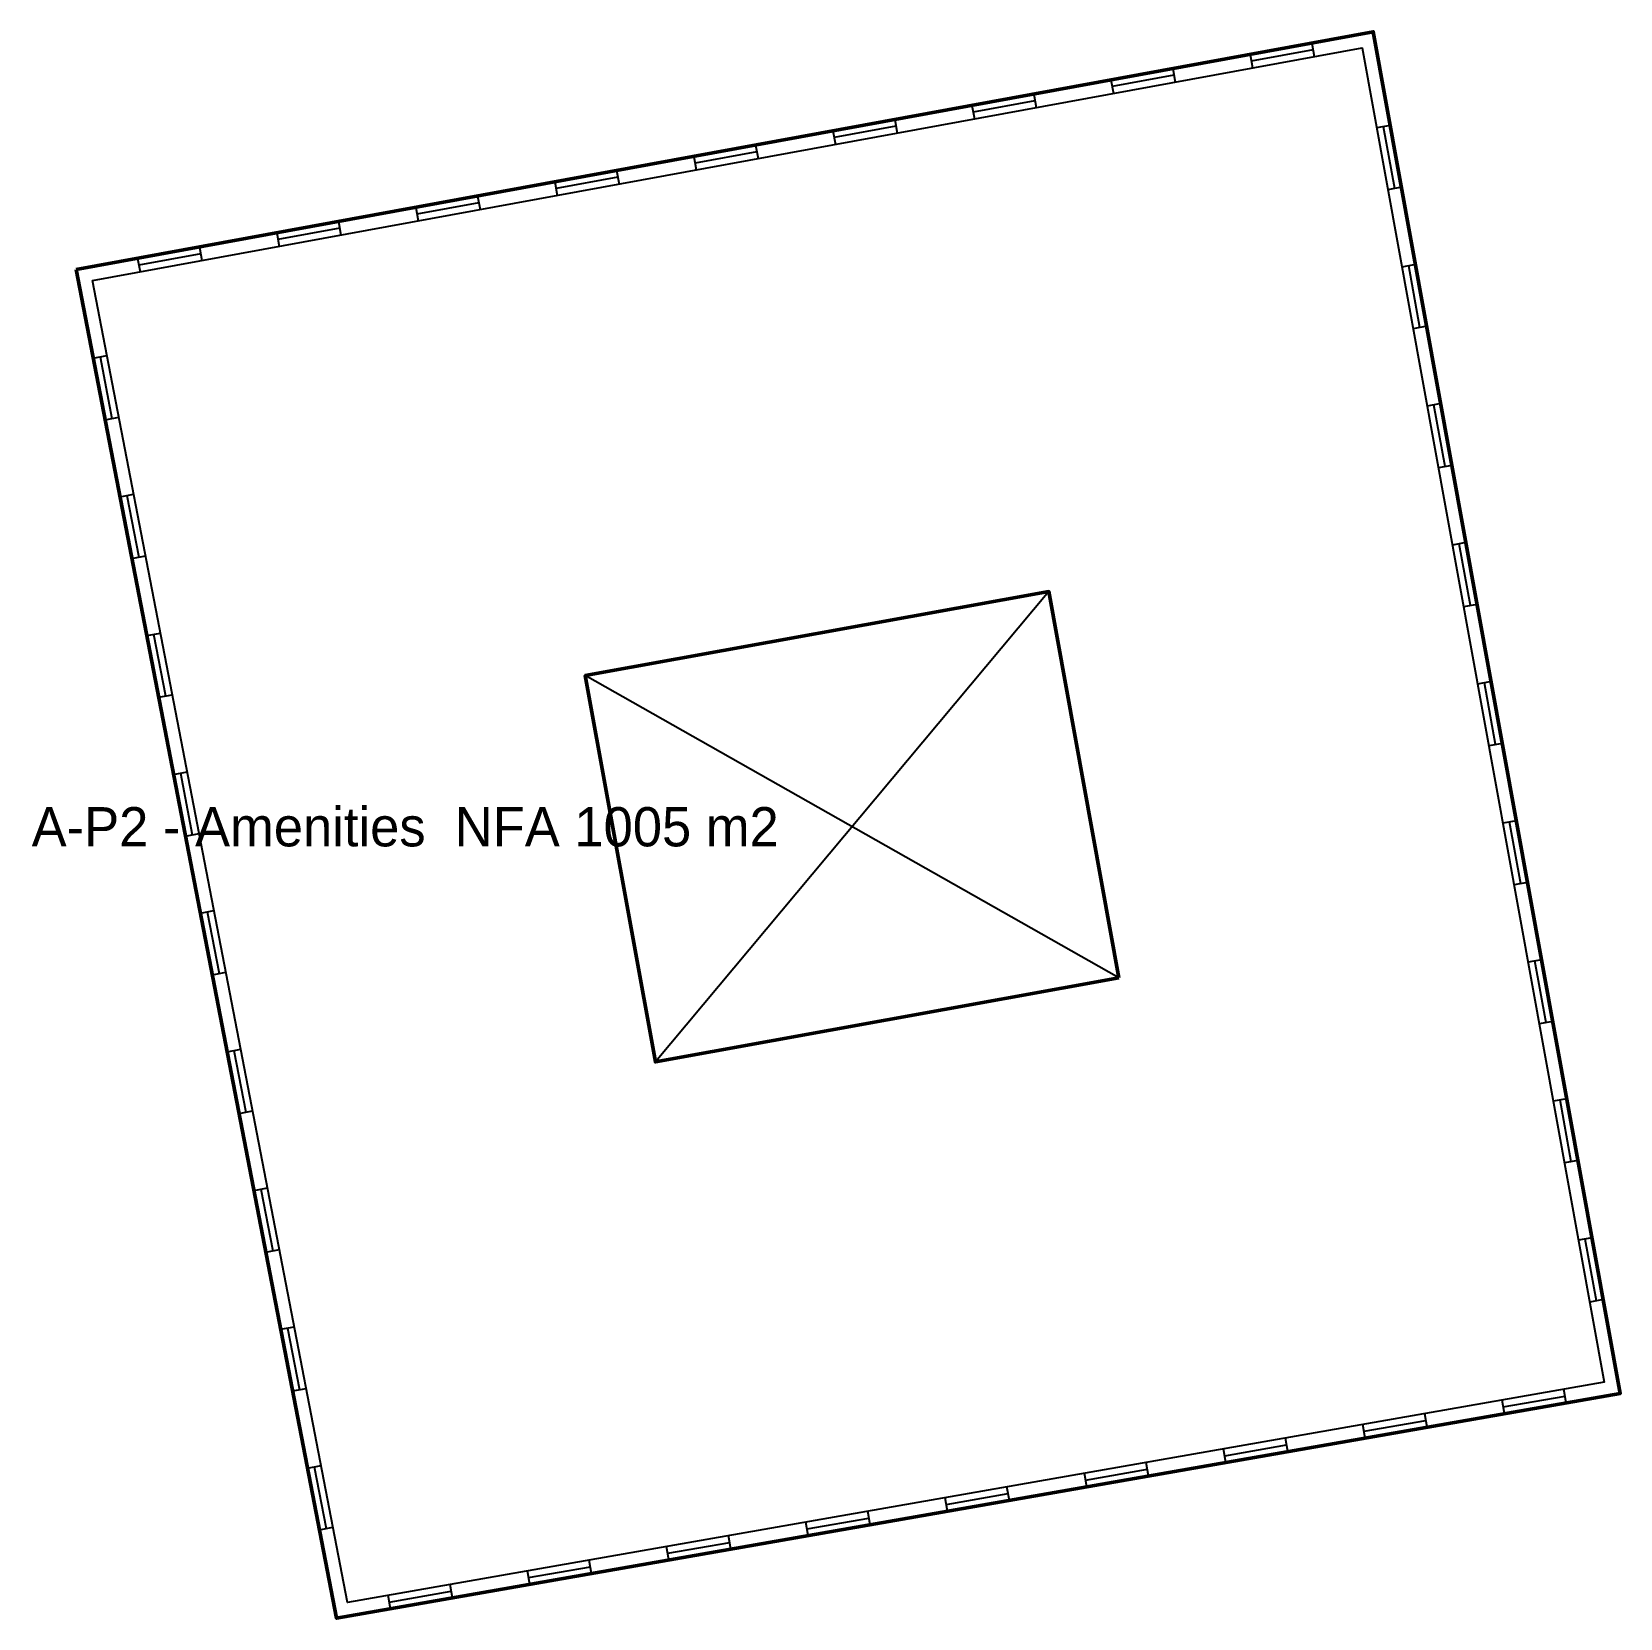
# Model space of a CAD drawing. Header units: metres. Extents: x -17.3 to 23.2, y -18.6 to 21.8.
import ezdxf
from ezdxf.enums import TextEntityAlignment as Align

# ---------------------------------------------------------------- set-up
doc = ezdxf.new("R2010")
doc.units = ezdxf.units.M
for name, color, linetype in [('CORE', 1, 'Continuous'), ('TEXT', 250, 'Continuous'), ('WALL', 7, 'Continuous'), ('WINDOW', 5, 'Continuous')]:
    doc.layers.add(name, color=color, linetype=linetype)

msp = doc.modelspace()

# ---------------------------------------------------------------- linework, layer by layer
at = {"layer": 'CORE'}
for p, q in [((8.641, 7.535), (-1.382, -4.445)), ((10.425, -2.304), (-3.167, 5.395))]:
    msp.add_line(p, q, dxfattribs=at)
at = {"layer": 'CORE', "lineweight": 50}
msp.add_lwpolyline([(10.425, -2.304), (8.641, 7.535), (-3.167, 5.395), (-1.382, -4.445)], close=True, dxfattribs=at)
at = {"layer": 'WALL', "lineweight": 50}
msp.add_lwpolyline([(-16.13, 15.74), (-9.5, -18.62), (23.19, -12.89), (16.9, 21.8)], close=True, dxfattribs=at)
at = {"layer": 'WALL'}
msp.add_lwpolyline([(-15.719, 15.459), (16.618, 21.392), (22.783, -12.606), (-9.222, -18.216), (-15.719, 15.459)], close=True, dxfattribs=at)
at = {"layer": 'WINDOW'}
for p, q in [((15.335, 21.513), (15.399, 21.169)), ((13.762, 21.224), (13.825, 20.88)), ((15.367, 21.341), (13.793, 21.052)), ((11.826, 20.691), (10.252, 20.402)), ((11.795, 20.863), (11.858, 20.519)), ((10.221, 20.575), (10.284, 20.23)), ((6.68, 19.925), (6.743, 19.581)), ((8.285, 20.042), (6.712, 19.753)), ((8.254, 20.214), (8.317, 19.869)), ((4.713, 19.564), (4.776, 19.22)), ((3.139, 19.275), (3.202, 18.931)), ((4.744, 19.392), (3.171, 19.103)), ((17.333, 19.411), (16.989, 19.349)), ((17.446, 17.806), (17.161, 19.38)), ((-0.402, 18.626), (-0.339, 18.281)), ((1.203, 18.742), (-0.37, 18.454)), ((1.172, 18.914), (1.235, 18.57)), ((-2.369, 18.265), (-2.306, 17.92)), ((-3.943, 17.976), (-3.88, 17.632)), ((-2.337, 18.093), (-3.911, 17.804)), ((17.619, 17.837), (17.274, 17.774)), ((-5.878, 17.443), (-7.452, 17.154)), ((-5.91, 17.615), (-5.847, 17.271)), ((-7.484, 17.326), (-7.421, 16.982)), ((-11.025, 16.677), (-10.961, 16.332)), ((-9.419, 16.793), (-10.993, 16.505)), ((-9.451, 16.965), (-9.388, 16.621)), ((-12.992, 16.316), (-12.929, 15.972)), ((-14.565, 16.027), (-14.502, 15.683)), ((-12.96, 16.144), (-14.534, 15.855)), ((17.975, 15.869), (17.631, 15.806)), ((18.089, 14.263), (17.803, 15.838)), ((18.261, 14.295), (17.917, 14.232)), ((-15.695, 13.485), (-15.351, 13.551)), ((-15.523, 13.518), (-15.22, 11.947)), ((18.618, 12.327), (18.273, 12.264)), ((18.731, 10.721), (18.446, 12.295)), ((-15.392, 11.914), (-15.048, 11.98)), ((18.903, 10.752), (18.559, 10.69)), ((-15.013, 9.95), (-14.669, 10.016)), ((-14.841, 9.983), (-14.538, 8.412)), ((19.26, 8.784), (18.916, 8.722)), ((19.373, 7.179), (19.088, 8.753)), ((-14.71, 8.379), (-14.366, 8.445)), ((19.545, 7.21), (19.201, 7.148)), ((-14.331, 6.415), (-13.987, 6.481)), ((-14.159, 6.448), (-13.856, 4.877)), ((-14.028, 4.844), (-13.684, 4.91)), ((19.902, 5.242), (19.558, 5.18)), ((20.016, 3.637), (19.73, 5.211)), ((20.188, 3.668), (19.843, 3.605)), ((-13.649, 2.88), (-13.305, 2.947)), ((-13.477, 2.913), (-13.174, 1.342)), ((20.545, 1.7), (20.2, 1.637)), ((20.658, 0.094), (20.372, 1.669)), ((-13.345, 1.309), (-13.002, 1.376)), ((20.83, 0.126), (20.486, 0.063)), ((-12.967, -0.654), (-12.623, -0.588)), ((-12.795, -0.621), (-12.492, -2.192)), ((21.187, -1.842), (20.842, -1.905)), ((21.3, -3.448), (21.015, -1.874)), ((-12.663, -2.226), (-12.32, -2.159)), ((21.472, -3.417), (21.128, -3.479)), ((-12.285, -4.189), (-11.941, -4.123)), ((-12.113, -4.156), (-11.81, -5.727)), ((21.829, -5.385), (21.485, -5.447)), ((21.942, -6.99), (21.657, -5.416)), ((-11.981, -5.76), (-11.638, -5.694)), ((22.115, -6.959), (21.77, -7.021)), ((-11.602, -7.724), (-11.259, -7.658)), ((-11.431, -7.691), (-11.127, -9.262)), ((-11.299, -9.295), (-10.956, -9.229)), ((22.471, -8.927), (22.127, -8.989)), ((22.585, -10.532), (22.299, -8.958)), ((22.757, -10.501), (22.412, -10.564)), ((-10.92, -11.259), (-10.577, -11.193)), ((-10.749, -11.226), (-10.445, -12.797)), ((-10.617, -12.83), (-10.274, -12.764)), ((21.817, -13.131), (21.756, -12.786)), ((20.241, -13.407), (20.18, -13.062)), ((20.211, -13.235), (21.787, -12.958)), ((16.695, -14.028), (16.634, -13.684)), ((16.665, -13.856), (18.241, -13.58)), ((18.271, -13.752), (18.21, -13.408)), ((14.725, -14.374), (14.664, -14.029)), ((13.149, -14.65), (13.088, -14.305)), ((13.119, -14.478), (14.695, -14.201)), ((-10.238, -14.794), (-9.895, -14.727)), ((-10.066, -14.761), (-9.763, -16.332)), ((9.603, -15.272), (9.543, -14.927)), ((9.573, -15.099), (11.149, -14.823)), ((11.179, -14.995), (11.118, -14.651)), ((7.633, -15.617), (7.573, -15.272)), ((6.057, -15.893), (5.997, -15.548)), ((6.027, -15.721), (7.603, -15.445)), ((2.511, -16.515), (2.451, -16.17)), ((2.481, -16.342), (4.057, -16.066)), ((4.087, -16.238), (4.027, -15.894)), ((-9.935, -16.365), (-9.592, -16.298)), ((0.541, -16.86), (0.481, -16.515)), ((-1.035, -17.136), (-1.095, -16.791)), ((-1.065, -16.964), (0.511, -16.688)), ((-4.611, -17.585), (-3.035, -17.309)), ((-3.005, -17.482), (-3.065, -17.137)), ((-6.551, -18.103), (-6.611, -17.758)), ((-4.581, -17.758), (-4.641, -17.413)), ((-8.127, -18.379), (-8.187, -18.035)), ((-8.157, -18.207), (-6.581, -17.931))]:
    msp.add_line(p, q, dxfattribs=at)

# ---------------------------------------------------------------- texts
at = {"layer": 'TEXT'}
msp.add_text('A-P2 - Amenities  NFA 1005 m2', height=1, dxfattribs=at).set_placement((-7.752, 1.545), align=Align.MIDDLE_CENTER)

doc.saveas('drawing.dxf')
